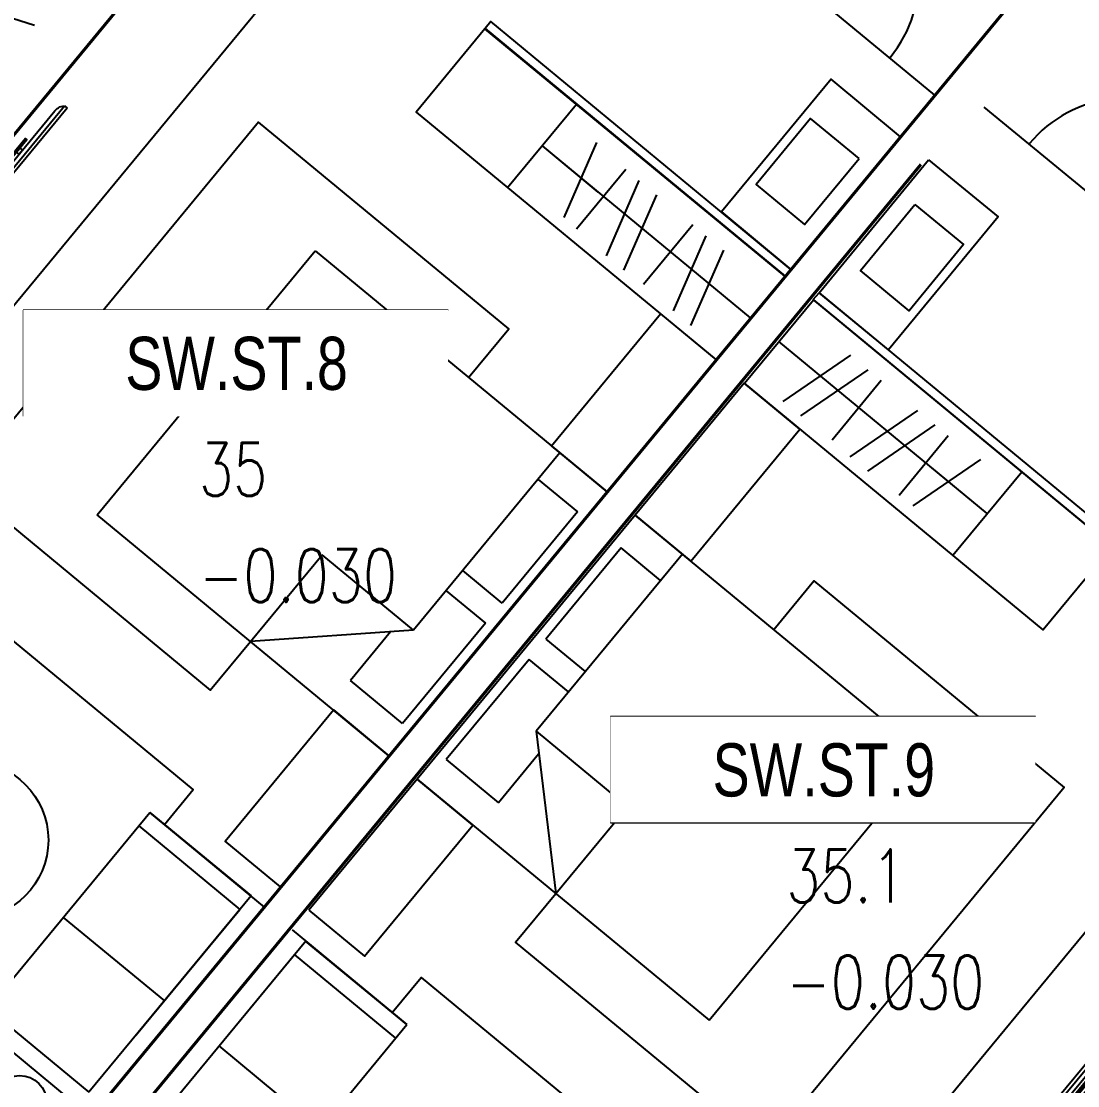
# Model space of a CAD drawing. Header units: millimetres. Extents: x -361654186 to 361255443, y -278569811 to 278836587.
# Drawn here: x -56378 to -50518, y 137303 to 143209 of the extents above; entities that cross this region are included whole.
import ezdxf
from ezdxf.enums import TextEntityAlignment as Align
from ezdxf.xclip import XClip

# ---------------------------------------------------------------- set-up
doc = ezdxf.new("R2010")
doc.units = ezdxf.units.MM
doc.header["$MEASUREMENT"] = 0
doc.header["$XCLIPFRAME"] = 0
doc.set_wipeout_variables(frame=1)
for name, color, linetype in [('A-DRAIN', 8, 'Continuous'), ('A-FLOR-STRS', 1, 'Continuous'), ('A-FURNITURE', 251, 'Continuous'), ('A-UNIT', 1, 'Continuous'), ('Xref_NT1+NT2_MBDV Cot vach_220729$0$KT-Net manh', 139, 'Continuous'), ('Xref_NT1+NT2_MBDV Cot vach_220729$0$KT-Thay', 7, 'Continuous')]:
    doc.layers.add(name, color=color, linetype=linetype)
for name, color, linetype, lineweight in [('KT-Chuviet', 255, 'Continuous', 15), ('KT-Net cat', 1, 'Continuous', 40), ('KT-Net thay', 7, 'Continuous', 15), ('KT-Net truc', 18, 'Continuous', 15)]:
    doc.layers.add(name, color=color, linetype=linetype, lineweight=lineweight)
doc.styles.add('font unicode ccu', font='arial.ttf')
doc.styles.add('ROMANS', font='ROMANS.SHX')

# ---------------------------------------------------------------- blocks, each defined once
blk = doc.blocks.new('weqwq333')
blk.add_wipeout([(789.9991194265974, -3.241002831578642e-07), (789.9999072943253, 22.459753120754584), (747.0709751061902, 22.459753120754584), (747.4999072943253, 24.95975312075413), (747.0709751061902, 27.459753120753902), (995.9999072943253, 27.45975312075391), (995.9999072943253, 37.45975312075402), (930.999907294326, 37.45975312075402), (930.999907294326, 57.45975312075402), (1231.8664491169725, 57.45975312038523), (1249.7089296661925, 59.06439810882624), (1266.9787932754527, 63.826835363346035), (1278.4893502848695, 73.14329424184642), (1289.9999072942878, 82.45975312034851), (1289.9999072941914, 102.45975312031429), (-160.00009270580904, 102.45975312090111), (-160.00009270581904, 82.45975312086917), (-148.48953569637888, 73.1432942424063), (-136.9789786872534, 63.82683536394979), (-119.70911507775418, 59.064398109304825), (-101.86663452839275, 57.45975312083085), (198.99990729432534, 57.459753120754), (198.99990729432534, 37.459753120754), (133.99990729432488, 37.459753120754), (133.99990729432488, 27.459753120753888), (382.9288394824605, 27.459753120755714), (382.9288394824605, 22.459753120754577), (339.9999072943251, 22.459753120754577), (339.9991199803412, 0.01578526706665263)]).dxf.layer = 'A-DRAIN'
at = {"layer": 'A-DRAIN'}
for p, q in [((-160.0000927057117, 102.4597531203181), (-160.0000927057117, 82.45975311845541)), ((1289.999907294288, 102.4597531203181), (-160.0000927057117, 102.4597531203181)), ((-160.0000927057117, 102.4597531203181), (-160.0000927057117, 82.45975311845541)), ((-160.0000927057117, 82.45975311845541), (1289.999907294288, 82.45975312031806)), ((-136.978978686966, 63.82683536410332), (-160.0000927057117, 82.45975311845541)), ((1266.978793275543, 63.82683536224067), (1289.999907294288, 82.45975312031806)), ((1289.999907294288, 82.45975312031806), (1289.999907294288, 102.4597531203181)), ((1289.999907294288, 82.45975312031806), (1289.999907294288, 102.4597531203181)), ((-101.8666345281526, 57.45975311845541), (1231.866449117195, 57.45975312031806))]:
    blk.add_line(p, q, dxfattribs=at)
for points in [[(133.999907293357, 37.45975312404335), (995.9999072942883, 37.4597531221807), (995.9999072942883, 27.4597531221807), (133.9999072938226, 27.45975312404335)], [(198.9999072938226, 57.45975312031806), (228.999907293357, 57.4597531221807), (228.9999072938226, 37.45975312031806), (198.9999072938226, 37.4597531221807)], [(339.999907293357, 22.45975312031806), (789.9999072938226, 22.45975312404335), (789.9991194256581, -3.222376108169556e-07), (339.9991199793294, 0.01578526757657528)], [(930.9999072938226, 57.4597531221807), (900.9999072942883, 57.4597531221807), (900.9999072938226, 37.45975312404335), (930.9999072938226, 37.45975312404335)]]:
    blk.add_lwpolyline(points, close=True, dxfattribs=at)
for centre, radius, start, end in [((-101.866634529084, 157.4597531221807), 99.99999999999999, 249.4439547450051, 270), ((1231.866449116264, 157.4597531240433), 99.99999999999999, 270, 290.5560452077797), ((389.9999072928913, 24.95975312031806), 7.499999999999999, 160.5287793325574, 199.4712206674425), ((389.9999072928913, 24.95975312031806), 7.499999999999999, 340.5287793325574, 19.47122066744256), ((739.9999072938226, 24.9597531221807), 7.499999999999999, 160.5287793325574, 199.4712206674425), ((739.9999072938226, 24.9597531221807), 7.499999999999999, 340.5287793325574, 19.47122066744256)]:
    blk.add_arc(centre, radius, start, end, dxfattribs=at)
blk = doc.blocks.new('Condo-Studio Corner')
at = {"layer": 'A-FURNITURE', "xscale": -0.9450000000000002, "yscale": 0.9450000000000002, "zscale": 0.9450000000000001, "rotation": 230.4480917710433}
blk.add_blockref('weqwq333', (-3868.806851175555, -5028.120853960747, 0.09610080021913879), dxfattribs=at)
blk = doc.blocks.new('BEDH-1')
for p, q in [((475, -1.054711873393899e-13), (-475, 1.054711873393899e-13)), ((-475, 1.054711873393899e-13), (-475.0000000000002, -1050)), ((-381.8394731497392, -27.72451273631296), (-381.8394731497393, -215.2726866770535)), ((-20.94842891092413, -27.72451273631304), (-381.8394731497392, -27.72451273631296)), ((-20.94842891092416, -169.6087834425271), (-20.94842891092413, -27.72451273631304)), ((379.7956140944734, -27.72451273631313), (52.11540216114371, -27.72451273631306)), ((52.11540216114371, -27.72451273631306), (52.11540216114368, -169.6087834425271)), ((379.7956140944734, -169.6087834425271), (379.7956140944734, -27.72451273631313)), ((474.9999999999998, -1050), (475, -1.054711873393899e-13)), ((-162.6479800441303, -169.608783442527), (-475.0000000000001, -498.4003835124894)), ((474.9999999999999, -169.6087834425272), (-162.6479800441303, -169.608783442527)), ((-162.6479800441303, -169.608783442527), (-162.6479800441303, -498.4003835124894)), ((-206.9290897110478, -215.2726866770535), (-381.8394731497393, -215.2726866770535)), ((-475.0000000000001, -498.4003835124894), (-162.6479800441303, -498.4003835124894)), ((-475.0000000000002, -1050), (474.9999999999998, -1050))]:
    blk.add_line(p, q)
blk = doc.blocks.new('sl-sss')
at = {"layer": 'A-FURNITURE', "extrusion": (-1.834885121989628e-19, -7.506917587943876e-07, 0.9999999999997182)}
for p, q in [((13704.9778348598, -1791.250935085161, -0.001344693915421621), (13704.79640982855, -2615.637955438375, -0.001963554457655781)), ((17941.58865850977, -3293.059343371555, 0.05231812272613379), (17941.200925434, -1794.790457297131, 0.0534428608313702)), ((13704.95654329465, -1887.998800152956, -0.001417321740406804), (12292.32840590362, -1888.193178366899, -0.001417467658532331)), ((12704.66201335, -1888.017195947497, -0.001417335549977194), (13607.9698515385, -1887.902419457227, -0.001417249388214956)), ((12950.1363122854, -2615.529786922067, -0.001963473256441972), (12950.03621801174, -1888.102677501753, -0.001417399720277324)), ((13607.80970154885, -2615.616611314952, -0.001963538434799808), (13607.96978245855, -1888.216299237669, -0.001417485015178285)), ((13704.79641317575, -2615.448142956899, -0.001963411966990292), (13704.66212980256, -1888.033264532642, -0.00141734761253344)), ((19668.00119023152, -1842.051659587756, -0.001382934154629839), (19670.46325134805, -3791.720531765342, -0.04415712289154625)), ((18135.46781125664, -2148.88846031393, -0.09668873635931526), (17698.5758599769, -2023.40708898945, -0.09659453852797842)), ((18135.46642507982, -2274.36500522116, -0.0967829305674979), (17698.57447381876, -2148.8836338892, -0.09668873273615657)), ((18135.46537354023, -2369.551634157076, -0.09685438638538646), (17707.22680136, -2369.546903328941, -0.09685438283399342)), ((18135.46248696736, -2630.847464403181, -0.09705053901176092), (17698.57053569139, -2505.366093067481, -0.09695634118041871)), ((12195.47621141181, -2615.611430885285, -0.001963534545894638), (13704.79641316644, -2615.448142955109, -0.001963411966991999)), ((13704.79641316644, -2615.448142955109, -0.001963411966991999), (13704.79641317575, -2615.448142956899, -0.001963411966990292)), ((18135.46110080736, -2756.324009299278, -0.09714473321993652), (17698.56914953887, -2630.842637970985, -0.09705053538859688)), ((18135.46004926413, -2851.510638235166, -0.09721618903782585), (17707.22147708384, -2851.505907407016, -0.09721618548643203)), ((17941.18319248968, -3293.059336245075, 0.05231812273151792), (17941.18881703167, -2890.854416044443, 0.05262005465042388)), ((18148.43483621813, -3072.185913555353, -0.09738184814837862), (17711.54288495887, -2946.704542223422, -0.09728765031703734)), ((17641.18947367928, -3293.054064201206, 0.0523181266891655), (18241.98784333839, -3293.064622536316, 0.05231811876310924))]:
    blk.add_line(p, q, dxfattribs=at)
for points, elevation in [([(13848.12436243335, -1793.267051022853), (13848.11939187528, -2193.267051004354), (14791.17852252907, -2192.946289265994), (14791.18349308334, -1792.946289299438)], 0.05479019523640584), ([(16691.18349299946, -1792.96478843912), (16691.17852243216, -2192.964788416895), (17641.19634588248, -2192.979423229117), (17641.20131643855, -1792.979423256929)], 0.05479019523640723), ([(18241.2007624246, -1794.793771401401), (18241.17772441723, -3943.08895797566), (17641.17805043975, -3943.0823296914), (17641.20108845268, -1794.78714310972)], 0.05479019523640646), ([(18242.01420716196, -1793.060746050043), (18292.01420715631, -1793.061624736128), (18291.97641878382, -3943.091808711387), (18241.97641879692, -3943.090930019699)], -1.660052323165448e-08), ([(19247.35148362809, -1792.070180092468), (19248.15618623976, -2291.072843775828), (18292.81890599243, -2292.279253129577), (18292.01420337892, -1793.276589448094)], -1.660052276154442e-08), ([(19007.51983760663, -1891.358536188121), (19007.98821211419, -2241.358222913614), (18532.98863751062, -2241.993874014085), (18532.52026301997, -1891.994187290338)], -1.660052321582513e-08), ([(17641.15365608964, -5190.29264786245), (17641.14311202795, -5790.279268448956), (14047.68326568603, -5791.76142381292), (14047.69380974769, -5191.774803230111)], -1.660052207632864e-08)]:
    blk.add_lwpolyline(points, close=True, dxfattribs=dict(at, elevation=elevation))
for points, elevation in [([(13704.8193363994, -2511.460668799273), (13956.70053789205, -2511.61752934263), (13956.2652157638, -4213.659203681405), (13857.20011882856, -4213.657457600619), (12098.01391272799, -4213.47477653932)], -1.660052275720761e-08), ([(16691.17240712605, -2789.779096808933), (17041.17240707197, -2789.785248777531), (17041.140767429, -4589.785248502396), (14441.14076792819, -4589.739548186995), (14441.17240757122, -2789.739548464008), (14791.17240741848, -2789.745700427019)], 0.05479019523640662)]:
    blk.add_lwpolyline(points, dxfattribs=dict(at, elevation=elevation))
blk.add_arc((19671.13231147774, -2866.627573981066, -0.01280357831995228), 699.9999999999992, 2.044744413053466, 89.9980313042762, dxfattribs=at)
at = {"layer": 'KT-Net cat', "extrusion": (-1.834885121989628e-19, -7.506917587943876e-07, 0.9999999999997182)}
blk.add_line((11597.76203160657, -1776.528597896293, -0.001333641978222264), (19200.18976938121, -1776.500381869235, -0.001333609042347667), dxfattribs=at)
at = {"layer": 'A-FURNITURE', "extrusion": (-1.055377269652627e-19, -7.506917587943234e-07, 0.9999999999997182), "xscale": 1.999999999999999, "yscale": 1.999999999999999, "zscale": 1.999999999999999, "rotation": 359.9993815685896}
blk.add_blockref('BEDH-1', (15741.18316650012, -1792.955187440257, 0.05479019523640612), dxfattribs=at)
at = {"layer": 'A-FURNITURE', "extrusion": (-1.057222783973483e-19, -7.506917587943234e-07, 0.9999999999997183), "xscale": 0.945, "yscale": 0.945, "zscale": 0.945, "rotation": 0.00125228780101244}
blk.add_blockref('weqwq333', (15207.20292094157, -5755.556526876623, 0.05479019523640932), dxfattribs=at)
blk = doc.blocks.new('sl-ss')
at = {"layer": 'A-FURNITURE', "extrusion": (-1.834885121989628e-19, -7.506917587943876e-07, 0.9999999999997182)}
for p, q in [((19545.26540837061, -1590.911929462149, -0.001194301074939161), (19547.72664260491, 418.5504967756569, 0.0003142162534057469)), ((17641.18947318002, -89.93595249214559, 0.05472268105806677), (18241.98784283172, -89.92539397449582, 0.05472268898426072)), ((17941.18319199044, -89.93068035886972, 0.05472268501584845), (17941.18881665542, -492.1356005556881, 0.05442075309687325)), ((17941.5886580068, -89.93067323230207, 0.05472268502116426), (17941.20092539675, -1588.199559310466, 0.05359794691593134)), ((18148.4348357878, -310.8041027653962, -0.09530890158013254), (17711.54288456213, -436.2854742314667, -0.09540309941157608)), ((18135.46004890088, -531.4793780818582, -0.09547456069068887), (17707.22147671875, -531.4841090459086, -0.09547456424217861)), ((18135.46110047213, -626.666007021442, -0.09554601650857915), (17698.56914923709, -752.1473784875416, -0.09564021434001996)), ((12195.3237616308, -1591.765613628537, -0.001194941928604323), (12195.47621111571, -767.3785874060704, -0.0005760813819648269)), ((12195.47621111571, -767.3785874060704, -0.0005760813819648269), (13704.79641287214, -767.541874874325, -0.0005762039605183567)), ((12292.46292007714, -767.3965226429864, -0.0005760948457966819), (12292.32840583473, -1494.796839894683, -0.001122148269302237)), ((12950.13631199487, -767.4602311401977, -0.0005761426712415918), (12950.03621794469, -1494.887340562433, -0.001122216207407156)), ((13607.80970126011, -767.3734065461322, -0.0005760774927336676), (13607.96978239337, -1494.773718621596, -0.001122130912349875)), ((13704.79641287767, -767.541874874325, -0.0005762039605174546), (13704.66212973737, -1494.956753293096, -0.001122268314975236)), ((13704.97783481701, -1591.739082744331, -0.001194922012086111), (13704.79640953801, -767.3520623929217, -0.0005760614698556016)), ((13704.79641287214, -767.541874874325, -0.0005762039605183567), (13704.79641287767, -767.541874874325, -0.0005762039605174546)), ((18135.46248666938, -752.142551921308, -0.09564021071675476), (17698.57053543434, -877.6239233892411, -0.09573440854819827)), ((18135.46537332792, -1013.438382165608, -0.09583636334312483), (17707.22680114581, -1013.443113122135, -0.09583636689461544)), ((18135.46642489731, -1108.625011097669, -0.09590781916101507), (17698.5744736697, -1234.10638256371, -0.09600201699245772)), ((18135.46781110384, -1234.101555999339, -0.09600201336919331), (17698.57585986889, -1359.582927470969, -0.09609621120063942)), ((13704.95654323129, -1494.991217678471, -0.001122294187100109), (12292.32840583473, -1494.796839894683, -0.001122148269302237)), ((12704.66201328293, -1494.972822189375, -0.001122280377761575), (13607.96985146772, -1495.087598402068, -0.001122366539315897))]:
    blk.add_line(p, q, dxfattribs=at)
for points, elevation in [([(17641.15365500183, 1606.601878762698), (17641.14311075207, 2206.588499343703), (14047.68326441567, 2208.070653595652), (14047.69380866543, 1608.084033018431)], -2.928200633573255e-09), ([(18241.2007623873, -1588.196245026139), (18241.17772371694, 568.5488949626084), (17641.17804973944, 568.5422664864669), (17641.20108840985, -1588.202873507795)], 0.05479019523640513), ([(18242.01420712657, -1589.92927037965), (18292.0142071209, -1589.92839167504), (18291.97641808166, 568.5460200832896), (18241.97641809096, 568.5451413711272)], -1.660052347169684e-08), ([(19247.35148359276, -1590.919836022452), (19248.15618604977, -1091.917172342861), (18292.81890579682, -1090.710763277808), (18292.01420334158, -1589.713426962986)], -1.660052331145176e-08), ([(19007.51983753773, -1491.631480005102), (19007.98821193162, -1141.631793281342), (18532.9886373337, -1140.996142326259), (18532.52026294916, -1490.995829046178)], -1.660052297838485e-08), ([(13848.12436239415, -1589.722966762599), (13848.11939171691, -1189.722966781113), (14791.17852236705, -1190.043728225131), (14791.1834930423, -1590.043728193564)], 0.054790195236405), ([(16691.18349295668, -1590.025228469012), (16691.17852227389, -1190.025228493084), (17641.1963457204, -1190.010593390261), (17641.20131639946, -1590.010593351287)], 0.05479019523640366)]:
    blk.add_lwpolyline(points, close=True, dxfattribs=dict(at, elevation=elevation))
for points, elevation in [([(16691.17240677584, -593.2109200880079), (17041.17240672927, -593.20476801887), (17041.14076652376, 1206.795231700436), (14441.14076702856, 1206.74953058225), (14441.17240722842, -593.2504691426733), (14791.172407072, -593.2443170622722)], 0.05479019523640331), ([(13704.81933613677, -871.5293490311724), (13956.70053762939, -871.3724884095262), (13956.26521498147, 830.6691859366849), (13857.2001180406, 830.6674398148909), (12098.01391194383, 830.4847582133965)], -1.660052237925473e-08)]:
    blk.add_lwpolyline(points, dxfattribs=dict(at, elevation=elevation))
for centre, radius in [((12950.12447799741, -94.0849203914087, -1.660052366946887e-08), 436.4401978142557), ((12003.64107928235, -1234.801904252161, -1.660052125428656e-08), 149.9999999999998)]:
    blk.add_circle(centre, radius, dxfattribs=at)
blk.add_arc((19548.39652930566, -566.336015075903, -0.01280347376597209), 699.9999999999994, 270.0019686953069, 357.9552554801589, dxfattribs=at)
at = {"layer": 'KT-Net cat', "extrusion": (-1.834885121989628e-19, -7.506917587943876e-07, 0.9999999999997182)}
blk.add_line((21530.18945057972, 2208.201269049488, 0.001657675566239414), (11600.11822512798, 2208.296590370883, 0.001657747123168046), dxfattribs=at)
at = {"layer": 'KT-Net cat', "extrusion": (-1.834885121989628e-19, -7.506917587943876e-07, 0.9999999999997182), "elevation": -1.660052309656289e-08}
blk.add_lwpolyline([(11600.18945303681, -1591.252000525329), (21700.189452238, -1591.320112658385)], dxfattribs=at)
at = {"layer": 'A-FURNITURE', "extrusion": (1.057042078302693e-19, 7.506917587943213e-07, -0.9999999999997182), "xscale": 2.000000000000004, "yscale": 2.000000000000004, "zscale": -2.000000000000002, "rotation": 179.9993815509072}
blk.add_blockref('BEDH-1', (-15741.18316646109, -1590.034829758418, -0.05479019523640508), dxfattribs=at)
at = {"layer": 'A-FURNITURE', "extrusion": (1.057562556315245e-19, 7.506917587943244e-07, -0.9999999999997182), "xscale": 0.9450000000000022, "yscale": 0.9450000000000022, "zscale": -0.945000000000001, "rotation": 180.0012522701186}
blk.add_blockref('weqwq333', (-15207.20291968245, 2171.8657570172, -0.05479020890873323), dxfattribs=at)
blk = doc.blocks.new('TAG CAO DO SAN')
at = {"layer": 'KT-Net thay', "flags": 128}
blk.add_lwpolyline([(1526701.778855525, -266095.2298759429), (1526701.778855525, -266566.6584041911), (1527644.63591202, -266566.6584041911), (1527644.63591202, -266095.2298759429)], close=True, dxfattribs=at)
blk.add_wipeout([(1526701.778855525, -266095.2298759429), (1527644.6359120198, -266095.2298759429), (1527644.6359120198, -266566.65840419114), (1526701.778855525, -266566.65840419114)]).dxf.layer = 'KT-Net thay'
for points in [[(1526701.778855525, -266330.9441400666), (1527644.63591202, -266330.9441400666)], [(1526701.778855525, -266566.6584041911), (1527644.63591202, -266566.6584041911)]]:
    blk.add_lwpolyline(points, dxfattribs=at)
at = {"layer": 'KT-Chuviet', "color": 31, "style": 'ROMANS', "width": 0.75}
blk.add_text('DTTT:', height=117.8571320618522, dxfattribs=at).set_placement((1526748.92170835, -266507.8139601254))
at = {"layer": 'KT-Chuviet', "color": 31, "style": 'font unicode ccu', "width": 0.75}
blk.add_attdef('TÊNPHÒNG', text='', height=117.85713, dxfattribs=at).set_placement((1527175.308820772, -266213.4467624734), align=Align.MIDDLE_CENTER)
at = {"layer": 'KT-Chuviet', "color": 31, "ltscale": 15, "style": 'ROMANS', "width": 0.75, "flags": 8}
blk.add_attdef('CAO-DO', (1527091.943339912, -266507.7298381611), '', height=117.8571320618522, dxfattribs=at)
blk = doc.blocks.new('răer')
at = {"layer": 'Xref_NT1+NT2_MBDV Cot vach_220729$0$KT-Net manh', "extrusion": (-0.0001655627901116369, 3.507677159211709e-08, 0.9999999862944806), "elevation": -1.836955815237573e-06}
blk.add_lwpolyline([(5015.205959424593, 5698.582268002855), (5286.172356871879, 6323.524564956902), (5036.305602277416, 6948.620740227931)], dxfattribs=at)

msp = doc.modelspace()

# ---------------------------------------------------------------- block references
at = {"layer": 'A-UNIT'}
msp.add_blockref('Condo-Studio Corner', (-46700.56059248175, 141782.4264896684, 5.45968449781906e-05), dxfattribs=at)

# ---------------------------------------------------------------- next in the draw order: block references
at = {"layer": 'A-FLOR-STRS', "extrusion": (-5.788255105649882e-07, 4.780158418305737e-07, 0.9999999999997182), "rotation": 50.44882673718962}
msp.add_blockref('sl-sss', (-64982.91062636182, 128740.4492784831, 0.09920835410632547), dxfattribs=at)

# ---------------------------------------------------------------- next in the draw order: block references
msp.add_blockref('sl-ss', (-64982.91062636182, 128740.4492784831, 0.09920835410632547), dxfattribs=at)

# ---------------------------------------------------------------- next in the draw order: block references
at = {"layer": 'KT-Net truc'}
ref = msp.add_blockref('TAG CAO DO SAN', (-3873121.812492233, 806844.3970121383, 2.047818081212316e-05), dxfattribs=dict(at, xscale=2.5, yscale=2.5, zscale=2.5))
XClip(ref).set_block_clipping_path([(1526674.1636322693, -266330.9441400666), (1527644.6359120198, -266095.2298759429)])
ref.add_attrib('CAO-DO', '35', (-55391.95414245197, 140575.0724167356, 2.047818081212316e-05), dxfattribs={"layer": 'KT-Chuviet', "color": 31, "ltscale": 15, "height": 294.6428301546305, "style": 'ROMANS', "width": 0.7500000000000001})
ref.add_attrib('CAO-DO', '-0.030', (-55391.95414245197, 139985.7867564263, 2.047818081212316e-05), dxfattribs={"layer": 'KT-Chuviet', "color": 31, "ltscale": 15, "height": 294.6428301546305, "style": 'ROMANS', "width": 0.7500000000000001})
ref.add_attrib('TÊNPHÒNG', 'SW.ST.8', dxfattribs={"layer": 'KT-Chuviet', "color": 31, "height": 294.642825, "style": 'font unicode ccu', "width": 0.7500000000000001}).set_placement((-55183.54044030081, 141310.7801059547, 2.047818081212316e-05), align=Align.MIDDLE_CENTER)
ref = msp.add_blockref('TAG CAO DO SAN', (-3869864.085530415, 804588.8577343232, 2.047818081212316e-05), dxfattribs=dict(at, xscale=2.5, yscale=2.5, zscale=2.5))
XClip(ref).set_block_clipping_path([(1526674.1636322693, -266330.944140067), (1527644.6359120195, -266095.2298759429)])
ref.add_attrib('CAO-DO', '35.1', (-52134.22718063461, 138319.5331389206, 2.047818081212316e-05), dxfattribs={"layer": 'KT-Chuviet', "color": 31, "ltscale": 15, "height": 294.6428301546305, "style": 'ROMANS', "width": 0.7500000000000001})
ref.add_attrib('CAO-DO', '-0.030', (-52134.22718063461, 137730.2474786113, 2.047818081212316e-05), dxfattribs={"layer": 'KT-Chuviet', "color": 31, "ltscale": 15, "height": 294.6428301546305, "style": 'ROMANS', "width": 0.7500000000000001})
ref.add_attrib('TÊNPHÒNG', 'SW.ST.9', dxfattribs={"layer": 'KT-Chuviet', "color": 31, "height": 294.642825, "style": 'font unicode ccu', "width": 0.7500000000000001}).set_placement((-51925.81347848345, 139055.2408281397, 2.047818081212316e-05), align=Align.MIDDLE_CENTER)

# ---------------------------------------------------------------- next in the draw order: block references
at = {"layer": 'Xref_NT1+NT2_MBDV Cot vach_220729$0$KT-Thay', "extrusion": (-0.0001054247961594141, -0.0001276583371921938, 0.9999999862944806), "rotation": 230.461032587975}
msp.add_blockref('răer', (-58457.38200406625, 151494.8832911278, -13.17667258196093), dxfattribs=at)

doc.saveas('drawing.dxf')
